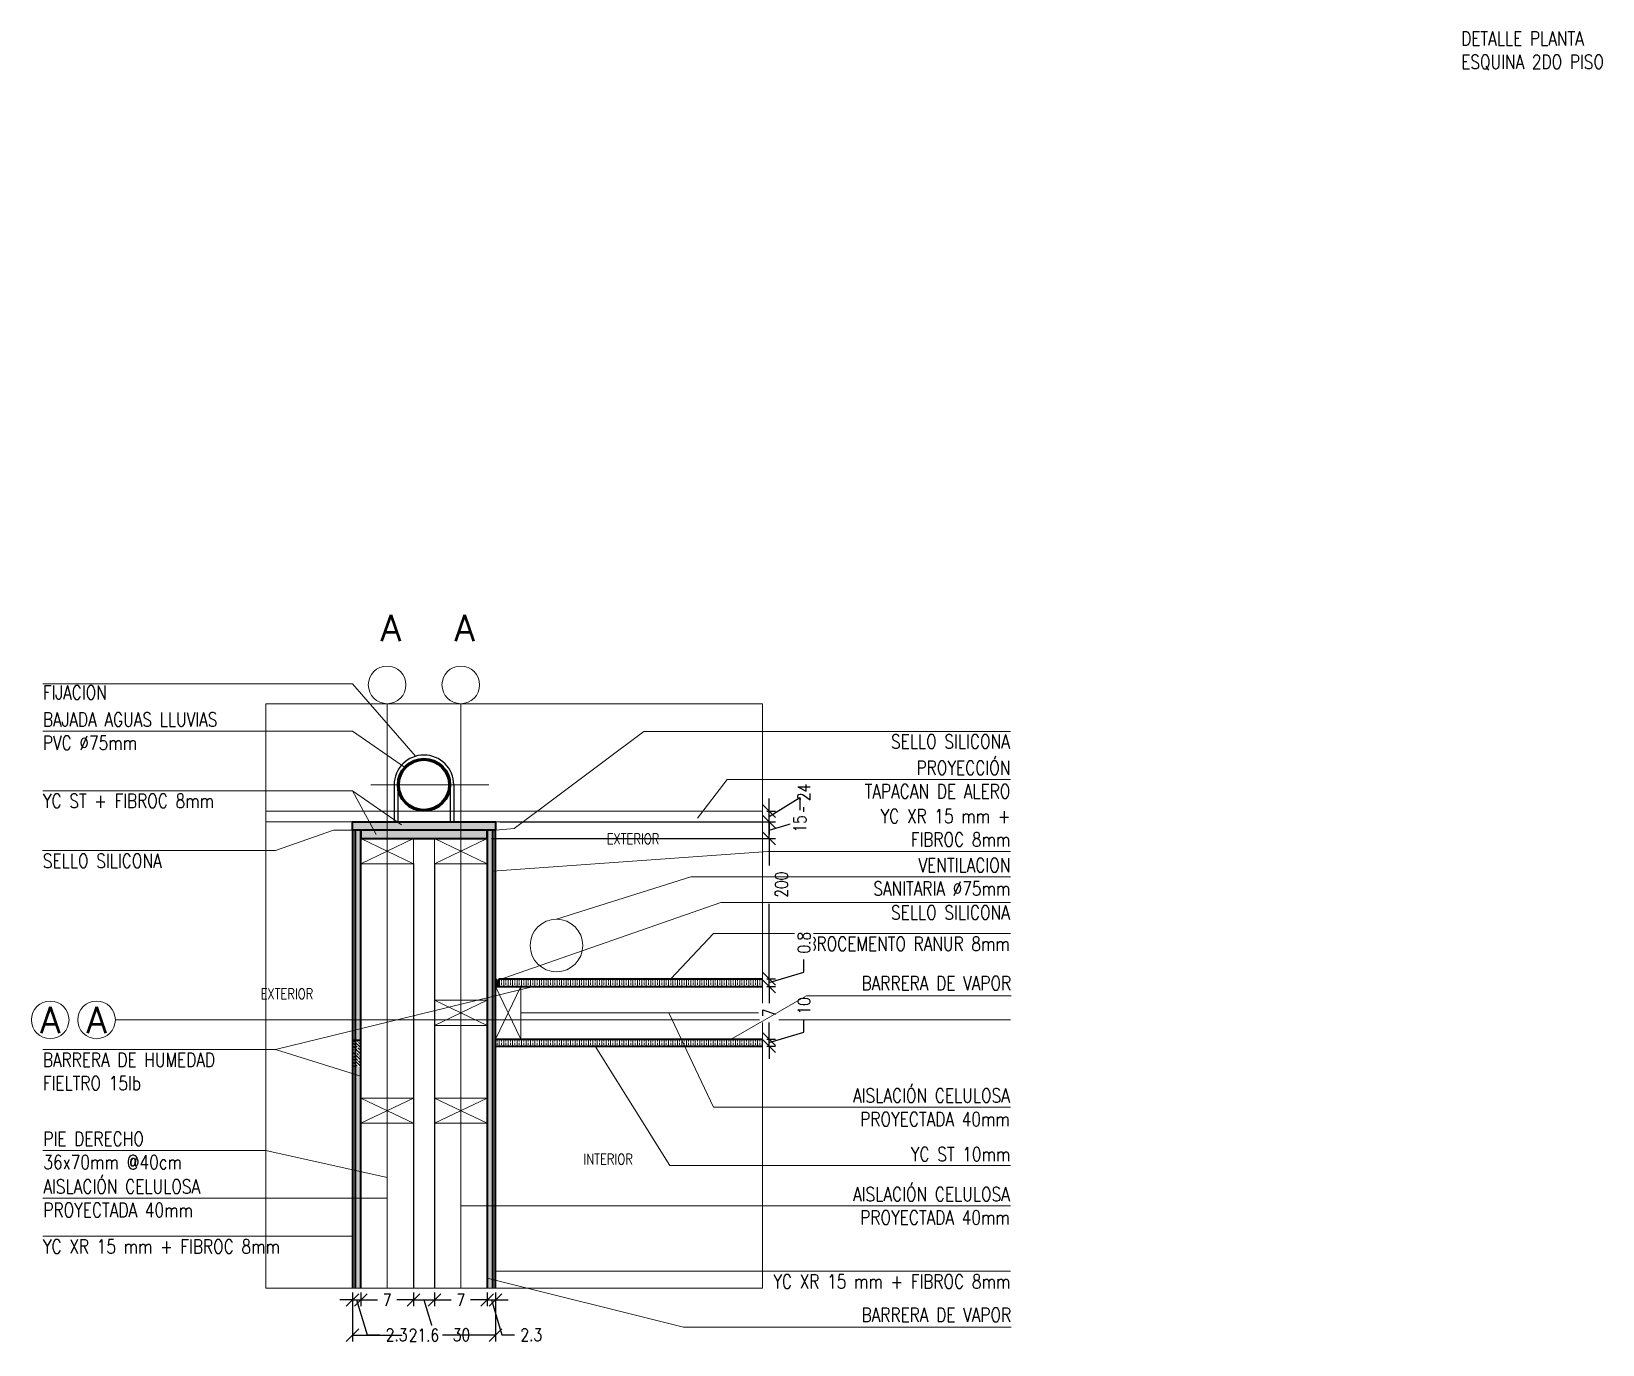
# Model space of a CAD drawing. Header units: metres. Extents: x -2 to 612, y -64 to 156.
# Drawn here: x 501.758 to 503.998, y -0.142 to 1.729 of the extents above; entities that cross this region are included whole.
import ezdxf
from ezdxf.enums import TextEntityAlignment as Align

# ---------------------------------------------------------------- set-up
doc = ezdxf.new("R2010")
doc.units = ezdxf.units.M
doc.header["$LTSCALE"] = 5
doc.header["$MEASUREMENT"] = 0
doc.layers.get('0').update_dxf_attribs({"color": 30})
doc.layers.get('DEFPOINTS').update_dxf_attribs({"color": 210})
doc.layers.add('_AUX', color=210, linetype='Continuous', lineweight=18, plot=False)
for name, color, linetype, lineweight in [('A-ANNO-DIMS', 3, 'Continuous', 18), ('A-ANNO-SYMB', 3, 'Continuous', 18), ('A-ANNO-TEXT', 3, 'Continuous', 18), ('A-DETL-PATT', 8, 'Continuous', 18), ('A-ELEV-IDEN', 3, 'Continuous', 18), ('A-ELEV-MBE2', 4, 'Continuous', 25), ('A-SECT-MCUT', 7, 'Continuous', 35), ('A-WALL-PATT', 8, 'Continuous', 18), ('A-WALL-STUD', 3, 'Continuous', 18)]:
    doc.layers.add(name, color=color, linetype=linetype, lineweight=lineweight)
doc.styles.add('E-ROMANS', font='romans.shx', dxfattribs={"width": 0.8})
doc.dimstyles.new('E-0010_TICK_18', dxfattribs={"dimscale": 0.001, "dimtxt": 18, "dimasz": 18, "dimexe": 9, "dimexo": 6, "dimgap": 9, "dimtad": 0, "dimdec": 0, "dimlfac": 1000, "dimzin": 0, "dimdsep": 46, "dimtxsty": 'E-ROMANS', "dimblk": 'OBLIQUE', "dimcen": 9, "dimclrd": 256, "dimclre": 256, "dimclrt": 256, "dimadec": 0, "dimazin": 0, "dimtfac": 1, "dimtdec": 0, "dimtmove": 1, "dimatfit": 3, "dimldrblk": 'OPEN90', "dimfxl": 1, "dimtfill": 1, "dimtolj": 1, "dimtzin": 0, "dimarcsym": 0})
pattern_1 = [(315, (0, 3.115968), (-0.00449012806, -0.00449012806), []), (315, (-0.002245, 3.113723), (-0.00449012806, -0.00449012806), [0.003175, -0.0015875])]
pattern_2 = [(270, (0, 3.1929865), (-0.00635, -4e-19), []), (270, (-0.003175, 3.1929865), (-0.00635, -4e-19), [0.003175, -0.0015875])]

# ---------------------------------------------------------------- blocks, each defined once
blk = doc.blocks.new('_Oblique')
at = {"color": 0, "linetype": 'ByBlock', "lineweight": -2}
blk.add_line((-0.5, -0.5), (0.5, 0.5), dxfattribs=at)
blk = doc.blocks.new('*D1049')
at = {"layer": 'A-ANNO-DIMS', "lineweight": -2, "transparency": 16777216}
for p, q in [((502.8591, 0.3028), (502.8591, 0.3208)), ((502.806, 0.293), (502.8186, 0.293)), ((502.8096, 0.293), (502.8096, 0.311)), ((502.8096, 0.288), (502.8591, 0.3028)), ((502.8096, 0.283), (502.8096, 0.293)), ((502.8096, 0.283), (502.8096, 0.293)), ((502.806, 0.283), (502.8186, 0.283)), ((502.8096, 0.283), (502.8096, 0.265))]:
    blk.add_line(p, q, dxfattribs=at)
at = {"layer": 'DEFPOINTS', "color": 0, "transparency": 16777216}
for p in [(502.8, 0.293), (502.8096, 0.293), (502.8, 0.283)]:
    blk.add_point(p, dxfattribs=at)
at = {"layer": 'A-ANNO-DIMS', "lineweight": -2, "transparency": 16777216, "xscale": 0.018, "yscale": 0.018, "zscale": 0.018}
for p, rotation in [((502.8096, 0.293), 270), ((502.8096, 0.283), 90)]:
    blk.add_blockref('_Oblique', p, dxfattribs=dict(at, rotation=rotation))
at = {"layer": 'A-ANNO-DIMS', "transparency": 16777216, "insert": (502.8591, 0.3404), "char_height": 0.018, "attachment_point": 5, "rotation": 90, "style": 'E-ROMANS', "bg_fill": 3, "box_fill_scale": 1.25, "bg_fill_color": 256, "bg_fill_true_color": 13158600, "bg_fill_transparency": 0}
blk.add_mtext('\\A1;10', dxfattribs=at)
blk = doc.blocks.new('_Open90')
at = {"color": 0, "linetype": 'ByBlock', "lineweight": -2}
for p, q in [((0, 0), (-1, 0)), ((-0.5, 0.5), (0, 0)), ((0, 0), (-0.5, -0.5))]:
    blk.add_line(p, q, dxfattribs=at)
blk = doc.blocks.new('*D1050')
at = {"layer": 'A-ANNO-DIMS', "lineweight": -2, "transparency": 16777216}
for p, q in [((502.806, 0.368), (502.8186, 0.368)), ((502.8096, 0.368), (502.8096, 0.3443)), ((502.8096, 0.293), (502.8096, 0.3167)), ((502.806, 0.293), (502.8186, 0.293))]:
    blk.add_line(p, q, dxfattribs=at)
at = {"layer": 'DEFPOINTS', "color": 0, "transparency": 16777216}
for p in [(502.8, 0.368), (502.8096, 0.368), (502.8, 0.293)]:
    blk.add_point(p, dxfattribs=at)
at = {"layer": 'A-ANNO-DIMS', "lineweight": -2, "transparency": 16777216, "xscale": 0.018, "yscale": 0.018, "zscale": 0.018}
for p, rotation in [((502.8096, 0.368), 90), ((502.8096, 0.293), 270)]:
    blk.add_blockref('_Oblique', p, dxfattribs=dict(at, rotation=rotation))
at = {"layer": 'A-ANNO-DIMS', "transparency": 16777216, "insert": (502.8096, 0.3305), "char_height": 0.018, "attachment_point": 5, "rotation": 90, "style": 'E-ROMANS', "bg_fill": 3, "box_fill_scale": 1.25, "bg_fill_color": 256, "bg_fill_true_color": 13158600, "bg_fill_transparency": 0}
blk.add_mtext('\\A1;7', dxfattribs=at)
blk = doc.blocks.new('*D1051')
at = {"layer": 'A-ANNO-DIMS', "lineweight": -2, "transparency": 16777216}
for p, q in [((502.8591, 0.3883), (502.8591, 0.4063)), ((502.8096, 0.379), (502.8096, 0.397)), ((502.8096, 0.3735), (502.8591, 0.3883)), ((502.806, 0.379), (502.8186, 0.379)), ((502.806, 0.368), (502.8186, 0.368)), ((502.8096, 0.368), (502.8096, 0.379)), ((502.8096, 0.368), (502.8096, 0.379)), ((502.8096, 0.368), (502.8096, 0.35))]:
    blk.add_line(p, q, dxfattribs=at)
at = {"layer": 'DEFPOINTS', "color": 0, "transparency": 16777216}
for p in [(502.8, 0.379), (502.8, 0.368), (502.8096, 0.379)]:
    blk.add_point(p, dxfattribs=at)
at = {"layer": 'A-ANNO-DIMS', "lineweight": -2, "transparency": 16777216, "xscale": 0.018, "yscale": 0.018, "zscale": 0.018}
for p, rotation in [((502.8096, 0.379), 270), ((502.8096, 0.368), 90)]:
    blk.add_blockref('_Oblique', p, dxfattribs=dict(at, rotation=rotation))
at = {"layer": 'A-ANNO-DIMS', "transparency": 16777216, "insert": (502.8591, 0.4304), "char_height": 0.018, "attachment_point": 5, "rotation": 90, "style": 'E-ROMANS', "bg_fill": 3, "box_fill_scale": 1.25, "bg_fill_color": 256, "bg_fill_true_color": 13158600, "bg_fill_transparency": 0}
blk.add_mtext('\\A1;0.8', dxfattribs=at)
blk = doc.blocks.new('*D1052')
at = {"layer": 'A-ANNO-DIMS', "lineweight": -2, "transparency": 16777216}
for p, q in [((502.4134, 0.5789), (502.8186, 0.5789)), ((502.8096, 0.5789), (502.8096, 0.5407)), ((502.8096, 0.379), (502.8096, 0.4857)), ((502.806, 0.379), (502.8186, 0.379))]:
    blk.add_line(p, q, dxfattribs=at)
at = {"layer": 'DEFPOINTS', "color": 0, "transparency": 16777216}
for p in [(502.4074, 0.5789), (502.8096, 0.5789), (502.8, 0.379)]:
    blk.add_point(p, dxfattribs=at)
at = {"layer": 'A-ANNO-DIMS', "lineweight": -2, "transparency": 16777216, "xscale": 0.018, "yscale": 0.018, "zscale": 0.018}
for p, rotation in [((502.8096, 0.5789), 90), ((502.8096, 0.379), 270)]:
    blk.add_blockref('_Oblique', p, dxfattribs=dict(at, rotation=rotation))
at = {"layer": 'A-ANNO-DIMS', "transparency": 16777216, "insert": (502.8271, 0.5132), "char_height": 0.018, "attachment_point": 5, "rotation": 90, "style": 'E-ROMANS', "bg_fill": 3, "box_fill_scale": 1.25, "bg_fill_color": 256, "bg_fill_true_color": 13158600, "bg_fill_transparency": 0}
blk.add_mtext('\\A1;200', dxfattribs=at)
blk = doc.blocks.new('*D73')
at = {"layer": 'A-ANNO-DIMS', "lineweight": -2, "transparency": 16777216}
for p, q in [((502.8096, 0.5909), (502.8591, 0.6058)), ((502.8591, 0.6058), (502.8591, 0.6238)), ((502.4254, 0.6029), (502.8186, 0.6029)), ((502.8096, 0.5789), (502.8096, 0.6029)), ((502.4134, 0.5789), (502.8186, 0.5789))]:
    blk.add_line(p, q, dxfattribs=at)
at = {"layer": 'DEFPOINTS', "color": 0, "transparency": 16777216}
for p in [(502.4194, 0.6029), (502.8096, 0.6029), (502.4074, 0.5789)]:
    blk.add_point(p, dxfattribs=at)
at = {"layer": 'A-ANNO-DIMS', "lineweight": -2, "transparency": 16777216, "xscale": 0.018, "yscale": 0.018, "zscale": 0.018}
for p, rotation in [((502.8096, 0.6029), 90), ((502.8096, 0.5789), 270)]:
    blk.add_blockref('_Oblique', p, dxfattribs=dict(at, rotation=rotation))
at = {"layer": 'A-ANNO-DIMS', "transparency": 16777216, "insert": (502.8591, 0.6448), "char_height": 0.018, "attachment_point": 5, "rotation": 90, "style": 'E-ROMANS', "bg_fill": 3, "box_fill_scale": 1.25, "bg_fill_color": 256, "bg_fill_true_color": 13158600, "bg_fill_transparency": 0}
blk.add_mtext('\\A1;24', dxfattribs=at)
blk = doc.blocks.new('*D1053')
at = {"layer": 'A-ANNO-DIMS', "lineweight": -2, "transparency": 16777216}
for p, q in [((502.8096, 0.6104), (502.8533, 0.6374)), ((502.8096, 0.6179), (502.8096, 0.6359)), ((502.8533, 0.6374), (502.8533, 0.6194)), ((502.806, 0.6179), (502.8186, 0.6179)), ((502.8096, 0.6029), (502.8096, 0.6179)), ((502.8096, 0.6029), (502.8096, 0.6179)), ((502.4254, 0.6029), (502.8186, 0.6029)), ((502.8096, 0.6029), (502.8096, 0.5849))]:
    blk.add_line(p, q, dxfattribs=at)
at = {"layer": 'DEFPOINTS', "color": 0, "transparency": 16777216}
for p in [(502.8, 0.6179), (502.8096, 0.6179), (502.4194, 0.6029)]:
    blk.add_point(p, dxfattribs=at)
at = {"layer": 'A-ANNO-DIMS', "lineweight": -2, "transparency": 16777216, "xscale": 0.018, "yscale": 0.018, "zscale": 0.018}
for p, rotation in [((502.8096, 0.6179), 270), ((502.8096, 0.6029), 90)]:
    blk.add_blockref('_Oblique', p, dxfattribs=dict(at, rotation=rotation))
at = {"layer": 'A-ANNO-DIMS', "transparency": 16777216, "insert": (502.8533, 0.5998), "char_height": 0.018, "attachment_point": 5, "rotation": 90, "style": 'E-ROMANS', "bg_fill": 3, "box_fill_scale": 1.25, "bg_fill_color": 256, "bg_fill_true_color": 13158600, "bg_fill_transparency": 0}
blk.add_mtext('\\A1;15', dxfattribs=at)
blk = doc.blocks.new('*D74')
at = {"layer": 'A-ANNO-DIMS', "lineweight": -2, "transparency": 16777216}
for p, q in [((502.2153, -0.0789), (502.1973, -0.0789)), ((502.2153, -0.0682), (502.2153, -0.0879)), ((502.2153, -0.0789), (502.2273, -0.0789)), ((502.2153, -0.0789), (502.2273, -0.0789)), ((502.2213, -0.0789), (502.2362, -0.1284)), ((502.2273, -0.0682), (502.2273, -0.0879)), ((502.2273, -0.0789), (502.2453, -0.0789)), ((502.2362, -0.1284), (502.2542, -0.1284))]:
    blk.add_line(p, q, dxfattribs=at)
at = {"layer": 'DEFPOINTS', "color": 0, "transparency": 16777216}
for p in [(502.2153, -0.0622), (502.2273, -0.0622), (502.2273, -0.0789)]:
    blk.add_point(p, dxfattribs=at)
at = {"layer": 'A-ANNO-DIMS', "lineweight": -2, "transparency": 16777216, "xscale": 0.018, "yscale": 0.018, "zscale": 0.018}
blk.add_blockref('_Oblique', (502.2153, -0.0789), dxfattribs=at)
at = {"layer": 'A-ANNO-DIMS', "lineweight": -2, "transparency": 16777216, "xscale": 0.018, "yscale": 0.018, "zscale": 0.018, "rotation": 180}
blk.add_blockref('_Oblique', (502.2273, -0.0789), dxfattribs=at)
at = {"layer": 'A-ANNO-DIMS', "transparency": 16777216, "insert": (502.2783, -0.1284), "char_height": 0.018, "attachment_point": 5, "style": 'E-ROMANS', "bg_fill": 3, "box_fill_scale": 1.25, "bg_fill_color": 256, "bg_fill_true_color": 13158600, "bg_fill_transparency": 0}
blk.add_mtext('\\A1;2.3', dxfattribs=at)
blk = doc.blocks.new('*D1054')
at = {"layer": 'A-ANNO-DIMS', "lineweight": -2, "transparency": 16777216}
for p, q in [((502.2273, -0.0682), (502.2273, -0.0879)), ((502.2273, -0.0789), (502.251, -0.0789)), ((502.3023, -0.0789), (502.2786, -0.0789)), ((502.3023, -0.0682), (502.3023, -0.0879))]:
    blk.add_line(p, q, dxfattribs=at)
at = {"layer": 'DEFPOINTS', "color": 0, "transparency": 16777216}
for p in [(502.2273, -0.0622), (502.3023, -0.0622), (502.3023, -0.0789)]:
    blk.add_point(p, dxfattribs=at)
at = {"layer": 'A-ANNO-DIMS', "lineweight": -2, "transparency": 16777216, "xscale": 0.018, "yscale": 0.018, "zscale": 0.018, "rotation": 180}
blk.add_blockref('_Oblique', (502.2273, -0.0789), dxfattribs=at)
at = {"layer": 'A-ANNO-DIMS', "lineweight": -2, "transparency": 16777216, "xscale": 0.018, "yscale": 0.018, "zscale": 0.018}
blk.add_blockref('_Oblique', (502.3023, -0.0789), dxfattribs=at)
at = {"layer": 'A-ANNO-DIMS', "transparency": 16777216, "insert": (502.2648, -0.0789), "char_height": 0.018, "attachment_point": 5, "style": 'E-ROMANS', "bg_fill": 3, "box_fill_scale": 1.25, "bg_fill_color": 256, "bg_fill_true_color": 13158600, "bg_fill_transparency": 0}
blk.add_mtext('\\A1;7', dxfattribs=at)
blk = doc.blocks.new('*D1055')
at = {"layer": 'A-ANNO-DIMS', "lineweight": -2, "transparency": 16777216}
for p, q in [((502.3023, -0.0682), (502.3023, -0.0879)), ((502.3023, -0.0789), (502.3324, -0.0789)), ((502.3173, -0.0789), (502.3322, -0.1284)), ((502.3324, -0.0682), (502.3324, -0.0879)), ((502.3322, -0.1284), (502.3502, -0.1284))]:
    blk.add_line(p, q, dxfattribs=at)
at = {"layer": 'DEFPOINTS', "color": 0, "transparency": 16777216}
for p in [(502.3023, -0.0622), (502.3324, -0.0622), (502.3324, -0.0789)]:
    blk.add_point(p, dxfattribs=at)
at = {"layer": 'A-ANNO-DIMS', "lineweight": -2, "transparency": 16777216, "xscale": 0.018, "yscale": 0.018, "zscale": 0.018, "rotation": 180}
blk.add_blockref('_Oblique', (502.3023, -0.0789), dxfattribs=at)
at = {"layer": 'A-ANNO-DIMS', "lineweight": -2, "transparency": 16777216, "xscale": 0.018, "yscale": 0.018, "zscale": 0.018}
blk.add_blockref('_Oblique', (502.3324, -0.0789), dxfattribs=at)
at = {"layer": 'A-ANNO-DIMS', "transparency": 16777216, "insert": (502.3708, -0.1284), "char_height": 0.018, "attachment_point": 5, "style": 'E-ROMANS', "bg_fill": 3, "box_fill_scale": 1.25, "bg_fill_color": 256, "bg_fill_true_color": 13158600, "bg_fill_transparency": 0}
blk.add_mtext('\\A1;30', dxfattribs=at)
blk = doc.blocks.new('*D75')
at = {"layer": 'A-ANNO-DIMS', "lineweight": -2, "transparency": 16777216}
for p, q in [((502.3324, -0.0682), (502.3324, -0.0879)), ((502.3324, -0.0789), (502.3561, -0.0789)), ((502.4074, -0.0789), (502.3837, -0.0789)), ((502.4074, -0.0682), (502.4074, -0.0879))]:
    blk.add_line(p, q, dxfattribs=at)
at = {"layer": 'DEFPOINTS', "color": 0, "transparency": 16777216}
for p in [(502.3324, -0.0622), (502.4074, -0.0622), (502.4074, -0.0789)]:
    blk.add_point(p, dxfattribs=at)
at = {"layer": 'A-ANNO-DIMS', "lineweight": -2, "transparency": 16777216, "xscale": 0.018, "yscale": 0.018, "zscale": 0.018, "rotation": 180}
blk.add_blockref('_Oblique', (502.3324, -0.0789), dxfattribs=at)
at = {"layer": 'A-ANNO-DIMS', "lineweight": -2, "transparency": 16777216, "xscale": 0.018, "yscale": 0.018, "zscale": 0.018}
blk.add_blockref('_Oblique', (502.4074, -0.0789), dxfattribs=at)
at = {"layer": 'A-ANNO-DIMS', "transparency": 16777216, "insert": (502.3699, -0.0789), "char_height": 0.018, "attachment_point": 5, "style": 'E-ROMANS', "bg_fill": 3, "box_fill_scale": 1.25, "bg_fill_color": 256, "bg_fill_true_color": 13158600, "bg_fill_transparency": 0}
blk.add_mtext('\\A1;7', dxfattribs=at)
blk = doc.blocks.new('*D76')
at = {"layer": 'A-ANNO-DIMS', "lineweight": -2, "transparency": 16777216}
for p, q in [((502.4074, -0.0789), (502.3894, -0.0789)), ((502.4074, -0.0682), (502.4074, -0.0879)), ((502.4074, -0.0789), (502.4194, -0.0789)), ((502.4074, -0.0789), (502.4194, -0.0789)), ((502.4134, -0.0789), (502.4282, -0.1284)), ((502.4194, -0.0682), (502.4194, -0.0879)), ((502.4194, -0.0789), (502.4374, -0.0789)), ((502.4282, -0.1284), (502.4462, -0.1284))]:
    blk.add_line(p, q, dxfattribs=at)
at = {"layer": 'DEFPOINTS', "color": 0, "transparency": 16777216}
for p in [(502.4074, -0.0622), (502.4194, -0.0622), (502.4194, -0.0789)]:
    blk.add_point(p, dxfattribs=at)
at = {"layer": 'A-ANNO-DIMS', "lineweight": -2, "transparency": 16777216, "xscale": 0.018, "yscale": 0.018, "zscale": 0.018}
blk.add_blockref('_Oblique', (502.4074, -0.0789), dxfattribs=at)
at = {"layer": 'A-ANNO-DIMS', "lineweight": -2, "transparency": 16777216, "xscale": 0.018, "yscale": 0.018, "zscale": 0.018, "rotation": 180}
blk.add_blockref('_Oblique', (502.4194, -0.0789), dxfattribs=at)
at = {"layer": 'A-ANNO-DIMS', "transparency": 16777216, "insert": (502.4703, -0.1284), "char_height": 0.018, "attachment_point": 5, "style": 'E-ROMANS', "bg_fill": 3, "box_fill_scale": 1.25, "bg_fill_color": 256, "bg_fill_true_color": 13158600, "bg_fill_transparency": 0}
blk.add_mtext('\\A1;2.3', dxfattribs=at)
blk = doc.blocks.new('*D77')
at = {"layer": 'A-ANNO-DIMS', "lineweight": -2, "transparency": 16777216}
for p, q in [((502.2153, -0.0682), (502.2153, -0.1379)), ((502.4194, -0.0682), (502.4194, -0.1379)), ((502.2153, -0.1289), (502.2864, -0.1289)), ((502.4194, -0.1289), (502.3483, -0.1289))]:
    blk.add_line(p, q, dxfattribs=at)
at = {"layer": 'DEFPOINTS', "color": 0, "transparency": 16777216}
for p in [(502.2153, -0.0622), (502.4194, -0.0622), (502.4194, -0.1289)]:
    blk.add_point(p, dxfattribs=at)
at = {"layer": 'A-ANNO-DIMS', "lineweight": -2, "transparency": 16777216, "xscale": 0.018, "yscale": 0.018, "zscale": 0.018, "rotation": 180}
blk.add_blockref('_Oblique', (502.2153, -0.1289), dxfattribs=at)
at = {"layer": 'A-ANNO-DIMS', "lineweight": -2, "transparency": 16777216, "xscale": 0.018, "yscale": 0.018, "zscale": 0.018}
blk.add_blockref('_Oblique', (502.4194, -0.1289), dxfattribs=at)
at = {"layer": 'A-ANNO-DIMS', "transparency": 16777216, "insert": (502.3173, -0.1289), "char_height": 0.018, "attachment_point": 5, "style": 'E-ROMANS', "bg_fill": 3, "box_fill_scale": 1.25, "bg_fill_color": 256, "bg_fill_true_color": 13158600, "bg_fill_transparency": 0}
blk.add_mtext('\\A1;21.6', dxfattribs=at)

msp = doc.modelspace()

# ---------------------------------------------------------------- hatches: boundary and pattern name
at = {"layer": 'A-DETL-PATT'}
h = msp.add_hatch(dxfattribs=at)
h.set_pattern_fill('BRASS', color=256, scale=0.001, angle=45, style=0)
h.set_pattern_definition(pattern_1)
h.paths.add_polyline_path([(502.41935, -0.06216), (502.40735, -0.06216), (502.40735, 0.25344), (502.41935, 0.25344)])
h.paths.add_polyline_path([(502.41935, 0.25344), (502.40735, 0.25344), (502.40735, 0.52893), (502.40735, 0.52893), (502.40735, 0.57893), (502.40735, 0.59093), (502.41935, 0.59093)])
h.paths.add_polyline_path([(502.40735, 0.57893), (502.36985, 0.57893), (502.36985, 0.59093), (502.40735, 0.59093)])
h.paths.add_polyline_path([(502.36985, 0.57893), (502.26481, 0.57893), (502.26481, 0.59093), (502.36985, 0.59093)])
h.paths.add_polyline_path([(502.26481, 0.57893), (502.22731, 0.57893), (502.22731, 0.59093), (502.26481, 0.59093)])
h.paths.add_polyline_path([(502.26481, 0.59093), (502.22731, 0.59093), (502.21531, 0.59093), (502.21531, 0.60293), (502.26481, 0.60293)])
h.paths.add_polyline_path([(502.36985, 0.59093), (502.26481, 0.59093), (502.26481, 0.60293), (502.36985, 0.60293)])
h.paths.add_polyline_path([(502.41935, 0.59093), (502.40735, 0.59093), (502.36985, 0.59093), (502.36985, 0.60293), (502.41935, 0.60293)])
h.paths.add_polyline_path([(502.22731, 0.29093), (502.21531, 0.29093), (502.21531, 0.59093), (502.22731, 0.59093), (502.22731, 0.57893), (502.22731, 0.52893), (502.22731, 0.52893)])
h.paths.add_polyline_path([(502.22731, -0.06216), (502.21531, -0.06216), (502.21531, 0.25344), (502.22731, 0.25344)])
msp.add_hatch(color=256, dxfattribs=at).paths.add_polyline_path([(502.42435, 0.36795), (502.41935, 0.36795), (502.41935, 0.37895, 1), (502.42435, 0.37895)])
h = msp.add_hatch(dxfattribs=at)
h.set_pattern_fill('BRASS', color=256, scale=0.001, angle=90, style=0)
h.set_pattern_definition(pattern_2)
h.paths.add_polyline_path([(502.79996, 0.36795), (502.42435, 0.36795), (502.42435, 0.37895), (502.79996, 0.37895)])
h = msp.add_hatch(dxfattribs=at)
h.set_pattern_fill('BRASS', color=256, scale=0.001, angle=90, style=0)
h.set_pattern_definition(pattern_2)
h.paths.add_polyline_path([(502.79996, 0.28295), (502.41935, 0.28295), (502.41935, 0.29295), (502.79996, 0.29295)])
h = msp.add_hatch(dxfattribs=at)
h.set_pattern_fill('BRASS', color=256, scale=0.001, angle=45, style=0)
h.set_pattern_definition(pattern_1)
h.paths.add_polyline_path([(502.22731, 0.25344), (502.21531, 0.25344), (502.21531, 0.29093), (502.22731, 0.29093)])

# ---------------------------------------------------------------- linework, layer by layer
at = {"layer": '_AUX'}
msp.add_lwpolyline([(502.09188, -0.06216), (502.79996, -0.06216), (502.79996, 0.77118), (502.09188, 0.77118)], close=True, dxfattribs=at)
msp.add_lwpolyline([(502.41, 0.65543), (502.24148, 0.65543)], dxfattribs=at)
at = {"layer": 'A-ANNO-SYMB', "ltscale": 10}
for p, q in [((502.26481, 0.77118), (502.26481, -0.06216)), ((502.36985, -0.06216), (502.36985, 0.77118)), ((503.15333, 0.32045), (501.87736, 0.32045))]:
    msp.add_line(p, q, dxfattribs=at)
at = {"layer": 'A-ANNO-SYMB'}
for centre in [(502.26481, 0.798), (502.36985, 0.798), (501.7845, 0.32045), (501.85055, 0.32045)]:
    msp.add_circle(centre, 0.02682, dxfattribs=at)
at = {"layer": 'A-ANNO-TEXT'}
msp.add_line((502.10551, 0.27814), (502.22731, 0.24024), dxfattribs=at)
for points in [[(501.77395, 0.79926), (502.09188, 0.79926), (502.21531, 0.79926)], [(502.21531, 0.79926), (502.30505, 0.69612)], [(501.77395, 0.73206), (502.09188, 0.73206), (502.21531, 0.73206)], [(502.21531, 0.73206), (502.28946, 0.68052)], [(503.15333, 0.73162), (502.80771, 0.73162), (502.631, 0.73162)], [(502.7497, 0.66288), (502.70752, 0.60813)], [(503.15333, 0.66288), (502.80771, 0.66288), (502.7497, 0.66288)], [(501.77395, 0.64714), (502.09188, 0.64714), (502.21531, 0.64714)], [(502.21531, 0.64714), (502.2492, 0.58449)], [(502.21531, 0.64714), (502.28532, 0.59848)], [(502.10576, 0.56166), (502.18852, 0.59093), (502.21531, 0.59093)], [(501.77326, 0.56166), (501.82696, 0.56166), (502.10576, 0.56166)], [(503.15333, 0.56044), (502.80771, 0.56044), (502.41507, 0.53247)], [(502.74058, 0.4879), (502.42186, 0.37645)], [(503.15333, 0.4879), (502.80771, 0.4879), (502.74058, 0.4879)], [(502.73005, 0.44342), (502.66905, 0.37895)], [(503.15333, 0.44342), (502.80771, 0.44342), (502.73005, 0.44342)], [(502.73005, 0.19576), (502.66638, 0.33045)], [(501.77395, 0.27814), (502.09188, 0.27814), (502.10551, 0.27814)], [(502.66803, 0.11263), (502.56147, 0.28295)], [(503.15333, 0.19576), (502.80771, 0.19576), (502.73005, 0.19576)], [(501.77395, 0.13417), (502.09188, 0.13417), (502.26481, 0.0958)], [(503.15333, 0.11263), (502.80771, 0.11263), (502.66803, 0.11263)], [(501.77395, 0.06605), (502.09188, 0.06605), (502.26481, 0.06605)], [(503.15333, 0.05529), (502.80771, 0.05529), (502.36985, 0.05529)], [(501.77395, 0.01188), (502.09188, 0.01188), (502.21531, 0.01188)], [(503.15333, -0.03794), (502.80771, -0.03794), (502.41935, -0.03794)], [(503.15446, -0.11768), (502.82716, -0.11768), (502.68748, -0.11768)]]:
    msp.add_lwpolyline(points, dxfattribs=at)
at = {"layer": 'A-ELEV-IDEN', "ltscale": 10}
for points in [[(502.09188, 0.61793), (502.79996, 0.61793)], [(502.21531, 0.60293), (502.09188, 0.60293)], [(502.41935, 0.60293), (502.79996, 0.60293)]]:
    msp.add_lwpolyline(points, dxfattribs=at)
at = {"layer": 'A-ELEV-MBE2'}
for p, q in [((502.30231, 0.54343), (502.30231, -0.06216)), ((502.33235, 0.54344), (502.33235, -0.06216)), ((502.33235, 0.54343), (502.33235, -0.06216))]:
    msp.add_line(p, q, dxfattribs=at)
for points in [[(502.27483, 0.65543), (502.27483, 0.60293)], [(502.27983, 0.65543), (502.27983, 0.60293)], [(502.35483, 0.65543), (502.35483, 0.60293)], [(502.35983, 0.65543), (502.35983, 0.60293)]]:
    msp.add_lwpolyline(points, dxfattribs=at)
msp.add_arc((502.31733, 0.65543), 0.0425, 0, 180, dxfattribs=at)
at = {"layer": 'A-SECT-MCUT'}
for p, q in [((502.22731, 0.59093), (502.21531, 0.59093)), ((502.21531, 0.59093), (502.21531, -0.06216)), ((502.21931, 0.59093), (502.21931, -0.06216)), ((502.22731, -0.06216), (502.22731, 0.59093)), ((502.40735, 0.59093), (502.22731, 0.59093)), ((502.22731, 0.59093), (502.22731, 0.57893)), ((502.41935, 0.59093), (502.40735, 0.59093)), ((502.40735, 0.59093), (502.40735, -0.06216)), ((502.40735, 0.57893), (502.40735, 0.59093)), ((502.41535, -0.06216), (502.41535, 0.59093)), ((502.41935, -0.06216), (502.41935, 0.59093)), ((502.22731, 0.57893), (502.40735, 0.57893))]:
    msp.add_line(p, q, dxfattribs=at)
for points in [[(502.21531, 0.59093), (502.21531, 0.60293), (502.41935, 0.60293), (502.41935, 0.59093)], [(502.41935, 0.36795), (502.79996, 0.36795)], [(502.42435, 0.36795), (502.42435, 0.37895)], [(502.42435, 0.37895), (502.79996, 0.37895)], [(502.41935, 0.29295), (502.79996, 0.29295)], [(502.22731, 0.29093), (502.21531, 0.29093)], [(502.41935, 0.28295), (502.79996, 0.28295)]]:
    msp.add_lwpolyline(points, dxfattribs=at)
for radius in [0.0375, 0.0355]:
    msp.add_circle((502.31733, 0.65543), radius, dxfattribs=at)
at = {"layer": 'A-WALL-PATT', "ltscale": 0.1}
for p, q in [((502.26481, 0.20896), (502.26481, 0.54293)), ((502.36985, 0.54293), (502.36985, 0.34845)), ((502.45535, 0.33045), (502.79435, 0.33045)), ((502.36985, 0.31245), (502.36985, 0.20896)), ((502.26481, -0.06216), (502.26481, 0.17296)), ((502.36985, -0.06216), (502.36985, 0.17296))]:
    msp.add_line(p, q, dxfattribs=at)
at = {"layer": 'A-WALL-STUD'}
for p, q in [((502.30231, 0.54293), (502.22731, 0.57893)), ((502.22731, 0.54293), (502.30231, 0.57893)), ((502.40735, 0.31245), (502.33235, 0.34845)), ((502.33235, 0.31245), (502.40735, 0.34845)), ((502.30231, 0.17296), (502.22731, 0.20896)), ((502.22731, 0.17296), (502.30231, 0.20896)), ((502.40735, 0.17296), (502.33235, 0.20896)), ((502.33235, 0.17296), (502.40735, 0.20896))]:
    msp.add_line(p, q, dxfattribs=at)
for points in [[(502.30231, 0.54293), (502.22731, 0.54293), (502.22731, 0.57893), (502.30231, 0.57893)], [(502.40735, 0.31245), (502.33235, 0.31245), (502.33235, 0.34845), (502.40735, 0.34845)], [(502.30231, 0.17296), (502.22731, 0.17296), (502.22731, 0.20896), (502.30231, 0.20896)], [(502.40735, 0.17296), (502.33235, 0.17296), (502.33235, 0.20896), (502.40735, 0.20896)]]:
    msp.add_lwpolyline(points, close=True, dxfattribs=at)

# ---------------------------------------------------------------- texts
at = {"layer": 'A-ANNO-TEXT', "style": 'E-ROMANS'}
for s, insert, char_height, attachment_point in [('DETALLE PLANTA\\PESQUINA 2DO PISO', (503.79604, 1.70187), 0.02, 4), ('FIJACION', (501.77395, 0.79726), 0.02, 1), ('BAJADA AGUAS LLUVIAS\\PPVC %%C75mm', (501.77395, 0.73206), 0.02, 4), ('SELLO SILICONA', (503.15258, 0.71718), 0.02, 6), ('PROYECCIÓN\\PTAPACAN DE ALERO', (503.15333, 0.66288), 0.02, 6), ('YC ST + FIBROC 8mm', (501.77395, 0.64257), 0.02, 1), ('YC XR 15 mm + \\PFIBROC 8mm', (503.15333, 0.62094), 0.02, 3), ('EXTERIOR', (502.65287, 0.58592), 0.015, 3), ('SELLO SILICONA', (501.774, 0.54723), 0.02, 4), ('VENTILACION \\PSANITARIA %%C75mm', (503.15333, 0.52448), 0.02, 6), ('SELLO SILICONA', (503.15258, 0.47347), 0.02, 6), ('FIBROCEMENTO RANUR 8mm', (503.15258, 0.42899), 0.02, 6), ('BARRERA DE VAPOR', (503.15446, 0.38271), 0.02, 3), ('EXTERIOR', (502.15958, 0.36512), 0.015, 3), ('BARRERA DE HUMEDAD\\PFIELTRO 15lb', (501.77395, 0.27357), 0.02, 1), ('AISLACIÓN CELULOSA\\PPROYECTADA 40mm', (503.15258, 0.19576), 0.02, 6), ('PIE DERECHO\\P36x70mm @40cm', (501.7747, 0.13417), 0.02, 4), ('YC ST 10mm', (503.15333, 0.13891), 0.02, 3), ('INTERIOR', (502.6151, 0.12945), 0.015, 3), ('AISLACIÓN CELULOSA\\PPROYECTADA 40mm', (501.7747, 0.06605), 0.02, 4), ('AISLACIÓN CELULOSA\\PPROYECTADA 40mm', (503.15258, 0.05529), 0.02, 6), ('YC XR 15 mm + FIBROC 8mm', (501.77395, 0.0073), 0.02, 1), ('YC XR 15 mm + FIBROC 8mm', (503.15333, -0.04251), 0.02, 3), ('BARRERA DE VAPOR', (503.15446, -0.08988), 0.02, 3)]:
    msp.add_mtext(s, dxfattribs=dict(at, insert=insert, char_height=char_height, attachment_point=attachment_point))
for p in [(502.26987, 0.87925), (502.37491, 0.87925), (501.7845, 0.32045), (501.85055, 0.32045)]:
    msp.add_attdef('A', text='0.00', height=0.0375, dxfattribs=at).set_placement(p, align=Align.MIDDLE_CENTER)

# ---------------------------------------------------------------- next in the draw order: dimensions: what is measured, and where the dimension line sits
at = {"layer": 'A-ANNO-DIMS'}
dim = msp.add_linear_dim(base=(502.80957, 0.29295), p1=(502.79996, 0.28295), p2=(502.79996, 0.29295), angle=270, dimstyle='E-0010_TICK_18', dxfattribs=at)
dim.commit()
dim.dimension.update_dxf_attribs({"geometry": '*D1049', "text_midpoint": (502.85907, 0.3298)})
dim = msp.add_linear_dim(base=(502.22731, -0.07886), p1=(502.21531, -0.06216), p2=(502.22731, -0.06216), text='2.3', dimstyle='E-0010_TICK_18', dxfattribs=at)
dim.commit()
dim.dimension.update_dxf_attribs({"geometry": '*D74', "text_midpoint": (502.26316, -0.12836)})

# ---------------------------------------------------------------- next in the draw order: dimensions: what is measured, and where the dimension line sits
dim = msp.add_linear_dim(base=(502.80957, 0.36795), p1=(502.79996, 0.29295), p2=(502.79996, 0.36795), angle=270, text='7', dimstyle='E-0010_TICK_18', dxfattribs=at)
dim.commit()
dim.dimension.update_dxf_attribs({"geometry": '*D1050', "text_midpoint": (502.80957, 0.33045)})
dim = msp.add_linear_dim(base=(502.30231, -0.07886), p1=(502.22731, -0.06216), p2=(502.30231, -0.06216), text='7', dimstyle='E-0010_TICK_18', dxfattribs=at)
dim.commit()
dim.dimension.update_dxf_attribs({"geometry": '*D1054', "text_midpoint": (502.26481, -0.07886)})

# ---------------------------------------------------------------- next in the draw order: dimensions: what is measured, and where the dimension line sits
dim = msp.add_linear_dim(base=(502.80957, 0.37895), p1=(502.79996, 0.36795), p2=(502.79996, 0.37895), angle=270, text='0.8', dimstyle='E-0010_TICK_18', dxfattribs=at)
dim.commit()
dim.dimension.update_dxf_attribs({"geometry": '*D1051', "text_midpoint": (502.85907, 0.4153)})
dim = msp.add_linear_dim(base=(502.33235, -0.07886), p1=(502.30231, -0.06216), p2=(502.33235, -0.06216), dimstyle='E-0010_TICK_18', dxfattribs=at)
dim.commit()
dim.dimension.update_dxf_attribs({"geometry": '*D1055', "text_midpoint": (502.35918, -0.12836)})

# ---------------------------------------------------------------- next in the draw order: linework, layer by layer
at = {"layer": 'A-ANNO-TEXT'}
msp.add_line((502.86267, 0.35491), (502.75526, 0.29295), dxfattribs=at)
msp.add_lwpolyline([(503.15446, 0.35491), (502.86267, 0.35491)], dxfattribs=at)

# ---------------------------------------------------------------- next in the draw order: dimensions: what is measured, and where the dimension line sits
at = {"layer": 'A-ANNO-DIMS'}
dim = msp.add_linear_dim(base=(502.80957, 0.57893), p1=(502.79996, 0.37895), p2=(502.40735, 0.57893), angle=270, dimstyle='E-0010_TICK_18', dxfattribs=at)
dim.commit()
dim.dimension.update_dxf_attribs({"geometry": '*D1052', "text_midpoint": (502.82707, 0.51321), "dimtype": 160})
dim = msp.add_linear_dim(base=(502.40735, -0.07886), p1=(502.33235, -0.06216), p2=(502.40735, -0.06216), text='7', dimstyle='E-0010_TICK_18', dxfattribs=at)
dim.commit()
dim.dimension.update_dxf_attribs({"geometry": '*D75', "text_midpoint": (502.36985, -0.07886)})

# ---------------------------------------------------------------- next in the draw order: linework, layer by layer
at = {"layer": 'A-ANNO-SYMB', "ltscale": 0.05}
msp.add_circle((502.50621, 0.42645), 0.0375, dxfattribs=at)
at = {"layer": 'A-ANNO-TEXT'}
msp.add_line((502.10551, 0.27814), (502.47325, 0.36795), dxfattribs=at)
msp.add_lwpolyline([(503.15333, 0.52448), (502.69794, 0.52448), (502.50621, 0.46395)], dxfattribs=at)
at = {"layer": 'A-SECT-MCUT'}
msp.add_arc((502.42185, 0.37895), 0.0025, 180, 0, dxfattribs=at)
at = {"layer": 'A-WALL-STUD'}
for p, q in [((502.41935, 0.36795), (502.45535, 0.29295)), ((502.41935, 0.29295), (502.45535, 0.36795))]:
    msp.add_line(p, q, dxfattribs=at)
msp.add_lwpolyline([(502.41935, 0.36795), (502.41935, 0.29295), (502.45535, 0.29295), (502.45535, 0.36795)], close=True, dxfattribs=at)

# ---------------------------------------------------------------- next in the draw order: dimensions: what is measured, and where the dimension line sits
at = {"layer": 'A-ANNO-DIMS'}
dim = msp.add_linear_dim(base=(502.80957, 0.60293), p1=(502.40735, 0.57893), p2=(502.41935, 0.60293), angle=270, dimstyle='E-0010_TICK_18', dxfattribs=at)
dim.commit()
dim.dimension.update_dxf_attribs({"geometry": '*D73', "text_midpoint": (502.85907, 0.63278)})
dim = msp.add_linear_dim(base=(502.41935, -0.07886), p1=(502.40735, -0.06216), p2=(502.41935, -0.06216), text='2.3', dimstyle='E-0010_TICK_18', dxfattribs=at)
dim.commit()
dim.dimension.update_dxf_attribs({"geometry": '*D76', "text_midpoint": (502.4552, -0.12836)})

# ---------------------------------------------------------------- next in the draw order: linework, layer by layer
at = {"layer": 'A-WALL-STUD'}
for p, q in [((502.40735, 0.54293), (502.33235, 0.57893)), ((502.33235, 0.54293), (502.40735, 0.57893))]:
    msp.add_line(p, q, dxfattribs=at)
msp.add_lwpolyline([(502.40735, 0.54293), (502.33235, 0.54293), (502.33235, 0.57893), (502.40735, 0.57893)], close=True, dxfattribs=at)

# ---------------------------------------------------------------- next in the draw order: dimensions: what is measured, and where the dimension line sits
at = {"layer": 'A-ANNO-DIMS'}
dim = msp.add_linear_dim(base=(502.80957, 0.61793), p1=(502.41935, 0.60293), p2=(502.79996, 0.61793), angle=270, dimstyle='E-0010_TICK_18', dxfattribs=at)
dim.commit()
dim.dimension.update_dxf_attribs({"geometry": '*D1053', "text_midpoint": (502.85326, 0.61043), "dimtype": 160})
dim = msp.add_linear_dim(base=(502.41935, -0.12895), p1=(502.21531, -0.06216), p2=(502.41935, -0.06216), text='21.6', dimstyle='E-0010_TICK_18', dxfattribs=at)
dim.commit()
dim.dimension.update_dxf_attribs({"geometry": '*D77', "text_midpoint": (502.31733, -0.12895)})

# ---------------------------------------------------------------- next in the draw order: linework, layer by layer
at = {"layer": 'A-ANNO-TEXT'}
for points in [[(502.631, 0.73162), (502.44615, 0.59339), (502.41935, 0.59093)], [(502.68748, -0.11768), (502.40735, -0.04775)]]:
    msp.add_lwpolyline(points, dxfattribs=at)

doc.saveas('drawing.dxf')
